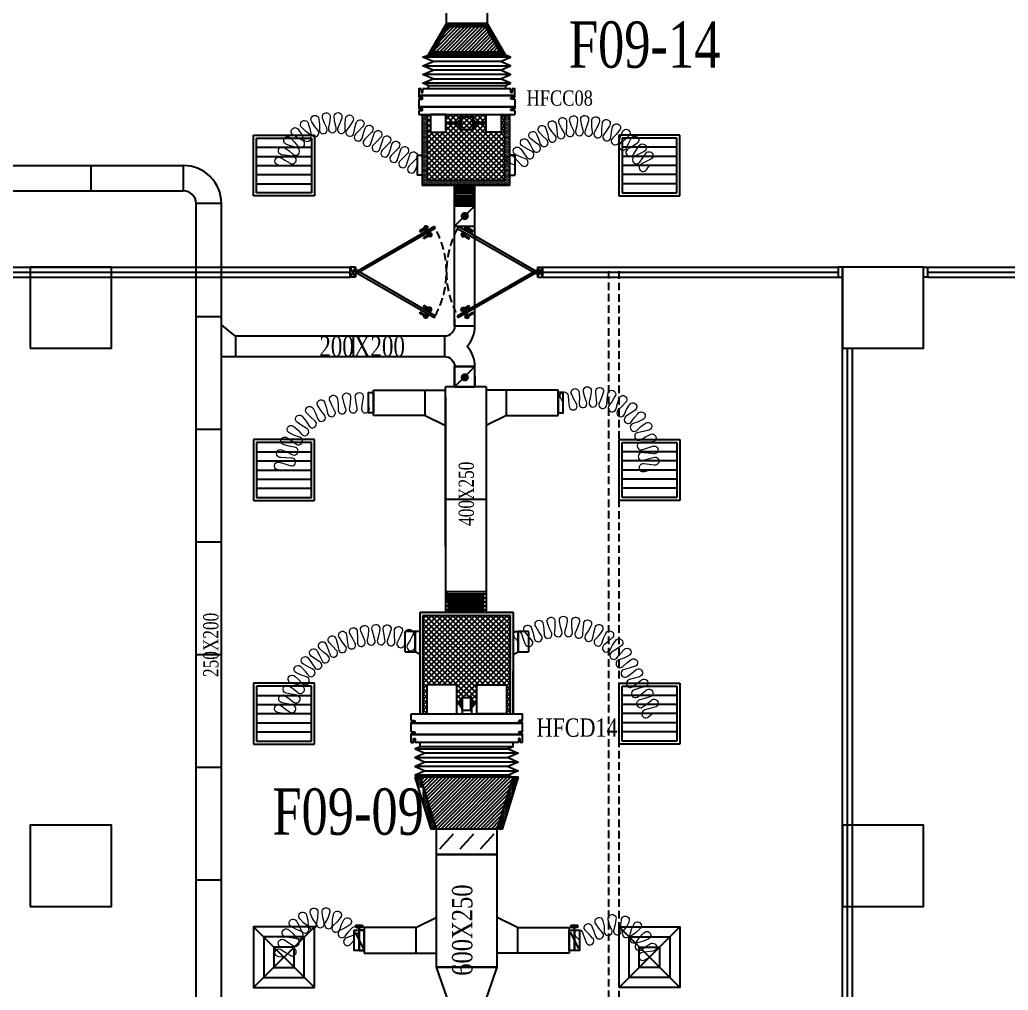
# Model space of a CAD drawing. Header units: metres. Extents: x 352651 to 1421851, y -87441 to -24441.
# Drawn here: x 1094679 to 1104416, y -66085 to -56524 of the extents above; entities that cross this region are included whole.
import ezdxf
from ezdxf.enums import TextEntityAlignment as Align

# ---------------------------------------------------------------- set-up
doc = ezdxf.new("R2010")
doc.units = ezdxf.units.M
doc.header["$LTSCALE"] = 300
doc.header["$MEASUREMENT"] = 0
doc.linetypes.add('DASHED2', pattern=[0.375, 0.25, -0.125])
for name, color, linetype in [('bat noi mem', 4, 'CONTINUOUS'), ('CUA', 8, 'CONTINUOUS'), ('CUAGIO', 2, 'CONTINUOUS'), ('KHUAT', 8, 'DASHED2'), ('KT', 1, 'CONTINUOUS'), ('thiet bi', 11, 'CONTINUOUS'), ('vach', 6, 'CONTINUOUS')]:
    doc.layers.add(name, color=color, linetype=linetype)
doc.layers.add('noi mem', color=5, linetype='BATTING', lineweight=0)
doc.styles.add('PHU', font='vntimeh.shx', dxfattribs={"width": 0.8})
doc.styles.add('ROMANS', font='romans.shx', dxfattribs={"width": 0.75, "bigfont": 'romancvn.shx'})
doc.linetypes.add('BATTING', pattern='A,0.0001,-0.1,[134,ltypeshp.shx,S=0.1,R=0,X=-0.1,Y=0],-0.2,[134,ltypeshp.shx,S=0.1,R=180,X=0.1,Y=0],-0.1', length=0.4001)
pattern_1 = [(180, (1654750.941, -6539.427), (-6.25, 12.5), [0, -12.5])]
pattern_2 = [(0, (269028.699, -113850.794), (6.25, 12.5), [0, -12.5])]

# ---------------------------------------------------------------- blocks, each defined once
blk = doc.blocks.new('cot1')
at = {"layer": 'vach'}
blk.add_lwpolyline([(-400, -400), (400, -400), (400, 400), (-400, 400)], close=True, dxfattribs=at)
blk = doc.blocks.new('SAG')
at = {"layer": 'CUAGIO'}
for p, q in [((-300, 300), (-300, -300)), ((300, 300), (-300, 300)), ((300, -300), (300, 300)), ((-300, -300), (300, -300))]:
    blk.add_line(p, q, dxfattribs=at)
at = {"layer": 'CUAGIO', "color": 8}
for p, q in [((-270, 270), (-270, -270)), ((270, 270), (-270, 270)), ((-180, -270), (-180, 270)), ((-90, -270), (-90, 270)), ((0, -270), (0, 270)), ((90, -270), (90, 270)), ((180, -270), (180, 270)), ((270, -270), (270, 270)), ((-270, -270), (270, -270))]:
    blk.add_line(p, q, dxfattribs=at)
blk = doc.blocks.new('SAD')
at = {"layer": 'CUAGIO', "color": 8}
for p, q in [((-300, -300), (300, 300)), ((300, -300), (-300, 300))]:
    blk.add_line(p, q, dxfattribs=at)
at = {"layer": 'CUAGIO'}
blk.add_lwpolyline([(300, -300), (300, 300), (-300, 300), (-300, -300)], close=True, dxfattribs=at)
at = {"layer": 'CUAGIO', "color": 8}
for points in [[(200, -200), (200, 200), (-200, 200), (-200, -200)], [(100, -100), (100, 100), (-100, 100), (-100, -100)]]:
    blk.add_lwpolyline(points, close=True, dxfattribs=at)
blk = doc.blocks.new('1-van gio D200')
at = {"layer": 'CUAGIO'}
h = blk.add_hatch(dxfattribs=at)
h.set_pattern_fill('ANSI31', color=256, scale=100, style=0)
edge = h.paths.add_edge_path()
edge.add_ellipse((486127, -58494), major_axis=(-38.1, 0), ratio=0.310482, start_angle=0, end_angle=360, ccw=False)
for p, q in [((486167, -58437.3), (486087.1, -58277.5)), ((486127, -58257.4), (486127, -58494))]:
    blk.add_line(p, q, dxfattribs=at)
at = {"layer": 'CUAGIO', "const_width": 3}
for points in [[(486127, -58457.4), (486177, -58457.4), (486177, -58257.4), (486077, -58257.4), (486077, -58457.4), (486127, -58457.4)], [(486167, -58437.3), (486087.1, -58277.5)], [(486127, -58257.4), (486127, -58494)]]:
    blk.add_lwpolyline(points, dxfattribs=at)
at = {"layer": 'CUAGIO'}
blk.add_lwpolyline([(486177, -58457.4), (486077, -58457.4), (486077, -58257.4), (486177, -58257.4)], close=True, dxfattribs=at)
at = {"layer": 'CUAGIO', "const_width": 5.35}
blk.add_lwpolyline([(486130.7, -58357.4, -1), (486123.3, -58357.4, -1)], format="xyb", close=True, dxfattribs=at)
at = {"layer": 'CUAGIO', "extrusion": (0, 0, -1)}
blk.add_ellipse((486127, -58494), major_axis=(-38.1, 0), ratio=0.310482, start_param=-1.570796, end_param=4.712389, dxfattribs=at)
blk = doc.blocks.new('bac noi mem')
at = {"layer": 'bat noi mem'}
for p, q in [((493886.7, -64673), (493866.7, -64693)), ((494066.7, -64693), (493866.7, -64693)), ((493866.7, -64693), (493886.7, -64713)), ((493886.7, -64713), (493866.7, -64733)), ((494066.7, -64733), (493866.7, -64733)), ((493866.7, -64733), (493886.7, -64753)), ((494046.7, -64673), (493886.7, -64673)), ((494046.7, -64713), (493886.7, -64713)), ((494046.7, -64673), (494066.7, -64693)), ((494066.7, -64693), (494046.7, -64713)), ((494046.7, -64713), (494066.7, -64733)), ((494066.7, -64733), (494046.7, -64753)), ((493886.7, -64753), (493866.7, -64773)), ((494066.7, -64773), (493866.7, -64773)), ((493866.7, -64773), (493886.7, -64793)), ((493886.7, -64793), (493866.7, -64813)), ((494066.7, -64813), (493866.7, -64813)), ((493866.7, -64813), (493886.7, -64833)), ((493886.7, -64833), (493866.7, -64853)), ((494046.7, -64753), (493886.7, -64753)), ((494046.7, -64793), (493886.7, -64793)), ((494046.7, -64833), (493886.7, -64833)), ((494046.7, -64753), (494066.7, -64773)), ((494066.7, -64773), (494046.7, -64793)), ((494046.7, -64793), (494066.7, -64813)), ((494066.7, -64813), (494046.7, -64833)), ((494046.7, -64833), (494066.7, -64853)), ((494066.7, -64853), (493866.7, -64853)), ((493866.7, -64853), (493886.7, -64873)), ((494046.7, -64873), (493886.7, -64873)), ((494066.7, -64853), (494046.7, -64873))]:
    blk.add_line(p, q, dxfattribs=at)

msp = doc.modelspace()

# ---------------------------------------------------------------- hatches: boundary and pattern name
at = {"layer": 'CUAGIO'}
h = msp.add_hatch(dxfattribs=at)
h.set_pattern_fill('DOTS', color=256, scale=200, style=0)
h.set_pattern_definition(pattern_2)
h.paths.add_polyline_path([(1099282, -56561.5), (1098882, -56561.5), (1098701, -56871.5), (1099463, -56871.5)])
h.paths.add_polyline_path([(1099264.7, -56591.5), (1099410.7, -56841.5), (1098753.2, -56841.5), (1098899.2, -56591.5)], flags=16)
h = msp.add_hatch(dxfattribs=at)
h.set_pattern_fill('ANSI31', color=256, scale=200, style=0)
h.set_pattern_definition([(45, (264041.88, -88621.382), (-17.6776695, 17.6776695), [])])
h.paths.add_polyline_path([(1099410.7, -56841.5), (1099264.7, -56591.5), (1098899.2, -56591.5), (1098753.2, -56841.5)])
h = msp.add_hatch(dxfattribs=at)
h.set_pattern_fill('DOTS', color=256, scale=200, style=0)
h.set_pattern_definition(pattern_2)
h.paths.add_polyline_path([(1099504.3, -57457), (1099454.3, -57457), (1099454.3, -58107), (1098692.3, -58107), (1098692.3, -57457), (1098642.3, -57457), (1098642.3, -58157), (1099504.3, -58157)])
at = {"layer": 'CUAGIO', "ltscale": 1.5}
h = msp.add_hatch(dxfattribs=at)
h.set_pattern_fill('ANSI37', color=9, scale=300, style=0)
h.set_pattern_definition([(45, (442400, 0), (-26.5165043, 26.5165043), []), (135, (442400, 0), (-26.5165043, -26.5165043), [])])
h.paths.add_polyline_path([(1099454.3, -58107), (1099454.3, -57457), (1099422, -57457), (1099422, -57632), (1099272, -57632), (1099272, -57549), (1099166.7, -57549), (1099166.7, -57564.7), (1099156.2, -57564.7), (1099156.2, -57524.3), (1099166.7, -57524.3), (1099166.7, -57539.9), (1099272, -57539.9), (1099272, -57457), (1098874.5, -57457), (1098874.5, -57632), (1098724.5, -57632), (1098724.5, -57457), (1098692.3, -57457), (1098692.3, -58107)])
h.paths.add_polyline_path([(1099017.6, -57607.5, 0.725882), (1099024.1, -57607.5)], flags=16)
h.paths.add_polyline_path([(1099146.3, -57481.4, 0.725882), (1099139.8, -57481.4), (1099139.8, -57607.5, 0.725882), (1099146.3, -57607.5)], flags=16)
h.paths.add_polyline_path([(1099007.7, -57564.7), (1098997.2, -57564.7), (1098997.2, -57524.3), (1099007.7, -57524.3)], flags=16)
at = {"layer": 'CUAGIO'}
h = msp.add_hatch(dxfattribs=at)
h.set_pattern_fill('DOTS', color=2, scale=200, style=0)
h.set_pattern_definition([(0, (500545.287, -32824.01), (6.25, 12.5), [0, -12.5])])
h.paths.add_polyline_path([(1099510.1, -62391.5), (1099510.1, -63361.5), (1099540.1, -63361.5), (1099540.1, -62361.5), (1098624.1, -62361.5), (1098624.1, -63361.5), (1098654.1, -63361.5), (1098654.1, -62391.5)])
at = {"layer": 'CUAGIO', "ltscale": 1.5}
h = msp.add_hatch(dxfattribs=at)
h.set_pattern_fill('ANSI37', color=9, scale=300, style=0)
h.set_pattern_definition([(45, (547960.247, -2760.965), (-26.5165043, 26.5165043), []), (135, (547960.247, -2760.965), (-26.5165043, -26.5165043), [])])
h.paths.add_polyline_path([(1098985.3, -63075.5), (1098985.3, -63262.9), (1099014.7, -63262.9), (1099014.7, -63242.7), (1099025.3, -63242.7), (1099025.3, -63226.9), (1099035.2, -63226.9), (1099035.2, -63202, -1), (1099041.7, -63199.9), (1099124, -63199.9, -1), (1099130.5, -63202), (1099130.5, -63226.9), (1099140.4, -63226.9), (1099140.4, -63242.7), (1099150.9, -63242.7), (1099150.9, -63262.9), (1099180.3, -63262.9), (1099180.3, -63075.5), (1099475.3, -63075.5), (1099475.3, -63361.5), (1099510.1, -63361.5), (1099510.1, -62391.5), (1098654.1, -62391.5), (1098654.1, -63361.5), (1098690.3, -63361.5), (1098690.3, -63075.5)])
at = {"layer": 'CUAGIO'}
h = msp.add_hatch(dxfattribs=at)
h.set_pattern_fill('DOTS', color=2, scale=200, angle=180, style=0)
h.set_pattern_definition(pattern_1)
h.paths.add_polyline_path([(1098782.1, -64496.5), (1098729.8, -64496.5), (1098571.8, -63986.5), (1098624.1, -63986.5)])
h = msp.add_hatch(dxfattribs=at)
h.set_pattern_fill('ANSI31', color=256, scale=200, style=0)
h.set_pattern_definition([(45, (264041.88, -87912.58), (-17.6776695, 17.6776695), [])])
h.paths.add_polyline_path([(1098624.1, -63986.5), (1098782.1, -64496.5), (1099382.1, -64496.5), (1099540.1, -63986.5)])
h = msp.add_hatch(dxfattribs=at)
h.set_pattern_fill('DOTS', color=2, scale=200, angle=180, style=0)
h.set_pattern_definition(pattern_1)
h.paths.add_polyline_path([(1099434.5, -64496.5), (1099382.1, -64496.5), (1099540.1, -63986.5), (1099592.5, -63986.5)])

# ---------------------------------------------------------------- linework, layer by layer
at = {"layer": 'bat noi mem'}
for p, q in [((1099513, -56892.9), (1098651, -56892.9)), ((1099513, -56892.9), (1098651, -56892.9)), ((1099413, -56935.7), (1098751, -56935.7)), ((1098651, -56978.6), (1099513, -56978.6)), ((1099413, -57021.5), (1098751, -57021.5)), ((1099513, -57064.3), (1098651, -57064.3)), ((1099513, -57150), (1098651, -57150)), ((1098751, -57107.2), (1099413, -57107.2)), ((1098701, -57171.5), (1099463, -57171.5)), ((1099273.3, -62161.5), (1098873.3, -62161.5)), ((1098893.3, -62161.5), (1098873.3, -62181.5)), ((1099273.3, -62181.5), (1098873.3, -62181.5)), ((1098873.3, -62181.5), (1098893.3, -62201.5)), ((1098893.3, -62201.5), (1098873.3, -62221.5)), ((1099253.3, -62201.5), (1098893.3, -62201.5)), ((1099273.3, -62221.5), (1098873.3, -62221.5)), ((1098873.3, -62221.5), (1098893.3, -62241.5)), ((1098893.3, -62241.5), (1098873.3, -62261.5)), ((1099273.3, -62261.5), (1098873.3, -62261.5)), ((1099273.3, -62301.5), (1098873.3, -62301.5)), ((1099253.3, -62241.5), (1098893.3, -62241.5)), ((1099253.3, -62281.5), (1098893.3, -62281.5)), ((1099273.3, -62341.5), (1098873.3, -62341.5)), ((1099253.3, -62321.5), (1098893.3, -62321.5)), ((1099253.3, -62361.5), (1098893.3, -62361.5)), ((1098574.1, -63707.9), (1099490.1, -63707.9)), ((1099590.1, -63750.7), (1098674.1, -63750.7)), ((1098574.1, -63793.6), (1099490.1, -63793.6)), ((1099590.1, -63836.5), (1098674.1, -63836.5)), ((1099490.1, -63879.3), (1098574.1, -63879.3)), ((1099490.1, -63965), (1098574.1, -63965)), ((1098674.1, -63922.2), (1099590.1, -63922.2)), ((1099540.1, -63986.5), (1098624.1, -63986.5))]:
    msp.add_line(p, q, dxfattribs=at)
for points in [[(1098701, -57171.5), (1098651, -57150), (1098751, -57107.2), (1098651, -57064.3), (1098751, -57021.5), (1098651, -56978.6), (1098751, -56935.7), (1098651, -56892.9), (1098701, -56871.5)], [(1099463, -57171.5), (1099513, -57150), (1099413, -57107.2), (1099513, -57064.3), (1099413, -57021.5), (1099513, -56978.6), (1099413, -56935.7), (1099513, -56892.9), (1099463, -56871.5)], [(1098624.1, -63686.5), (1098574.1, -63707.9), (1098674.1, -63750.7), (1098574.1, -63793.6), (1098674.1, -63836.5), (1098574.1, -63879.3), (1098674.1, -63922.2), (1098574.1, -63965), (1098624.1, -63986.5)], [(1099540.1, -63686.5), (1099490.1, -63707.9), (1099590.1, -63750.7), (1099490.1, -63793.6), (1099590.1, -63836.5), (1099490.1, -63879.3), (1099590.1, -63922.2), (1099490.1, -63965), (1099540.1, -63986.5)]]:
    msp.add_lwpolyline(points, dxfattribs=at)
at = {"layer": 'CUA'}
for p, q in [((1098661.1, -58578.4), (1098616, -58604.4)), ((1098616, -58604.4), (1098622.3, -58615.2)), ((1098667.3, -58589.2), (1098622.3, -58615.2)), ((1098702.9, -58561.4), (1098652.8, -58590.4)), ((1098692, -58597.8), (1098666.1, -58552.8)), ((1098966, -58604.4), (1098959.8, -58615.2)), ((1099061.3, -58561.4), (1099111.5, -58590.4)), ((1099072.2, -58597.8), (1099098.2, -58552.8)), ((1099097, -58589.2), (1099142, -58615.2)), ((1099103.2, -58578.4), (1099148.2, -58604.4)), ((1098699.5, -58645), (1098654.5, -58671)), ((1098660.7, -58681.8), (1098654.5, -58671)), ((1098705.8, -58655.8), (1098660.7, -58681.8)), ((1098741.4, -58628.1), (1098691.2, -58657)), ((1098704.5, -58619.3), (1098730.5, -58664.3)), ((1099022.9, -58628.1), (1099073, -58657)), ((1099059.8, -58619.3), (1099033.8, -58664.3)), ((1099058.5, -58655.8), (1099103.5, -58681.8)), ((1099064.7, -58645), (1099109.8, -58671)), ((1099103.5, -58681.8), (1099109.8, -58671)), ((1097932.1, -59059.6), (1097932.1, -58960)), ((1097984.9, -58960), (1097932.1, -59059.6)), ((1097984.9, -59059.6), (1097932.1, -58960)), ((1097984.9, -58960), (1097932.1, -58960)), ((1097984.9, -58960), (1097984.9, -59059.6)), ((1099779.4, -58960), (1099779.4, -59059.6)), ((1099779.4, -58960), (1099832.1, -59059.6)), ((1099779.4, -59059.6), (1099832.1, -58960)), ((1099779.4, -58960), (1099832.1, -58960)), ((1099832.1, -59059.6), (1099832.1, -58960)), ((1097984.9, -59059.6), (1097932.1, -59059.6)), ((1099779.4, -59059.6), (1099832.1, -59059.6)), ((1098660.7, -59337.8), (1098654.5, -59348.6)), ((1098699.5, -59374.6), (1098654.5, -59348.6)), ((1098705.8, -59363.8), (1098660.7, -59337.8)), ((1098741.4, -59391.5), (1098691.2, -59362.6)), ((1098704.5, -59400.3), (1098730.5, -59355.3)), ((1099022.9, -59391.5), (1099073, -59362.6)), ((1099059.8, -59400.3), (1099033.8, -59355.3)), ((1099058.5, -59363.8), (1099103.5, -59337.8)), ((1099064.7, -59374.6), (1099109.8, -59348.6)), ((1099103.5, -59337.8), (1099109.8, -59348.6)), ((1098616, -59415.2), (1098622.3, -59404.4)), ((1098661.1, -59441.2), (1098616, -59415.2)), ((1098667.3, -59430.4), (1098622.3, -59404.4)), ((1098702.9, -59458.2), (1098652.8, -59429.2)), ((1098692, -59421.8), (1098666.1, -59466.8)), ((1099061.3, -59458.2), (1099111.5, -59429.2)), ((1099072.2, -59421.8), (1099098.2, -59466.8)), ((1099097, -59430.4), (1099142, -59404.4)), ((1099103.2, -59441.2), (1099148.2, -59415.2)), ((1099148.2, -59415.2), (1099142, -59404.4))]:
    msp.add_line(p, q, dxfattribs=at)
at = {"layer": 'CUA', "linetype": 'Continuous'}
for p, q in [((1092382.1, -58959.6), (1097932.1, -58959.6)), ((1099832.1, -58959.6), (1102742.1, -58959.6)), ((1103622.1, -58959.6), (1105932.1, -58959.6)), ((1092282.1, -59059.6), (1097932.1, -59059.6)), ((1092332.1, -59009.6), (1097932.1, -59009.6)), ((1099832.1, -59009.6), (1102742.1, -59009.6)), ((1099832.1, -59059.6), (1102742.1, -59059.6)), ((1102782.1, -75859.6), (1102782.1, -59059.6)), ((1103622.1, -59009.6), (1105932.1, -59009.6)), ((1103622.1, -59059.6), (1105932.1, -59059.6)), ((1102832.1, -75859.6), (1102832.1, -59759.6)), ((1102882.1, -75859.6), (1102882.1, -59759.6))]:
    msp.add_line(p, q, dxfattribs=at)
at = {"layer": 'CUA'}
for points in [[(1098772.5, -58579.5), (1097995.5, -59028.1), (1097984.9, -59009.8), (1098761.9, -58561.2)], [(1098991.8, -58579.5), (1099768.8, -59028.1), (1099779.4, -59009.8), (1099002.3, -58561.2)], [(1098772.5, -59440.1), (1097995.5, -58991.5), (1097984.9, -59009.8), (1098761.9, -59458.4)], [(1098991.8, -59440.1), (1099768.8, -58991.5), (1099779.4, -59009.8), (1099002.3, -59458.4)]]:
    msp.add_lwpolyline(points, close=True, dxfattribs=at)
at = {"layer": 'CUA', "linetype": 'Continuous'}
for points in [[(1102782.1, -58959.6), (1102742.1, -58959.6), (1102742.1, -59059.6), (1102782.1, -59059.6)], [(1103582.1, -58959.6), (1103622.1, -58959.6), (1103622.1, -59059.6), (1103582.1, -59059.6)]]:
    msp.add_lwpolyline(points, close=True, dxfattribs=at)
at = {"layer": 'CUA', "extrusion": (0, 0, -1)}
for centre, major_axis in [((1098679, -58575.2), (17.6, -4.7)), ((1099046.8, -58641.9), (-4.7, 17.6)), ((1098717.5, -59377.7), (4.7, -17.6)), ((1099085.2, -59444.4), (-17.6, 4.7))]:
    msp.add_ellipse(centre, major_axis=major_axis, ratio=1, dxfattribs=at)
at = {"layer": 'CUA'}
for centre, major_axis in [((1099085.2, -58575.2), (-17.6, -4.7)), ((1098717.5, -58641.9), (4.7, 17.6)), ((1099046.8, -59377.7), (-4.7, -17.6)), ((1098679, -59444.4), (17.6, 4.7))]:
    msp.add_ellipse(centre, major_axis=major_axis, ratio=1, dxfattribs=at)
at = {"layer": 'CUAGIO'}
for p, q in [((1098701, -56871.5), (1098882, -56561.5)), ((1098882, -56561.5), (1099282, -56561.5)), ((1099282, -56561.5), (1099463, -56871.5)), ((1098701, -56871.5), (1099463, -56871.5)), ((1098701, -56871.5), (1099463, -56871.5)), ((1099413, -56935.7), (1099413, -56935.7)), ((1098642.3, -57457), (1098642.3, -58157)), ((1098692.3, -57457), (1098692.3, -58107)), ((1099454.3, -57457), (1099454.3, -58107)), ((1099504.3, -57457), (1099504.3, -58157)), ((1098592.3, -57856.2), (1098592.3, -58056.2)), ((1099554.3, -57856.2), (1099554.3, -58056.2)), ((1092050.2, -57959.6), (1096290.1, -57959.5)), ((1095380.6, -57959.6), (1095380.6, -58209.6)), ((1096290.1, -57959.5), (1096290.1, -58209.5)), ((1082509.7, -58209.6), (1096290.1, -58209.5)), ((1096415.5, -68910.2), (1096415.1, -58334.5)), ((1096665.1, -58334.5), (1096415.1, -58334.5)), ((1096665.5, -68910.2), (1096665.1, -58334.5)), ((1098962.8, -58357), (1099162.8, -58357)), ((1099162.8, -58357), (1098962.8, -58556.9)), ((1098962.8, -59541.5), (1098962.8, -58367)), ((1099162.8, -59541.5), (1099162.8, -58367)), ((1098962.8, -58556.9), (1099162.8, -58556.9)), ((1096665.1, -59450.4), (1096415.1, -59450.4)), ((1098962.8, -59474), (1098962.8, -59541.5)), ((1099162.8, -59541.5), (1099162.8, -59474)), ((1096805.4, -59641.5), (1096665.2, -59528)), ((1096805.4, -59641.5), (1096805.4, -59841.5)), ((1097963, -59641.5), (1097963, -59841.5)), ((1098862.8, -59641.5), (1098862.8, -59841.5)), ((1098862.8, -59641.5), (1098862.8, -59841.5)), ((1098962.8, -60141.5), (1098962.8, -59941.5)), ((1099162.8, -59941.5), (1098962.8, -60141.5)), ((1098962.8, -60026.2), (1098962.8, -59941.5)), ((1099162.8, -59941.5), (1098962.8, -59941.5)), ((1098962.8, -59941.5), (1098962.8, -60098.1)), ((1099162.8, -60141.5), (1099162.8, -59941.5)), ((1099162.8, -60026.2), (1099162.8, -59941.5)), ((1099162.8, -60098.1), (1099162.8, -59941.5)), ((1098962.8, -60039.3), (1098962.8, -60141.5)), ((1099162.8, -60039.3), (1099162.8, -60141.5)), ((1098163.3, -60421.4), (1098163.3, -60171.4)), ((1098163.3, -60171.4), (1098873.3, -60171.4)), ((1098173.3, -60171.4), (1098873.3, -60171.4)), ((1098673.3, -60421.4), (1098673.3, -60171.4)), ((1098673.3, -60421.4), (1098673.3, -60171.4)), ((1098873.3, -61709.3), (1098873.3, -60141.5)), ((1099273.3, -60141.5), (1098873.3, -60141.5)), ((1098962.8, -60141.5), (1099162.8, -60141.5)), ((1099273.3, -60141.5), (1099273.3, -62361.5)), ((1099973.2, -60171.4), (1099273.3, -60171.4)), ((1099983.2, -60171.4), (1099273.3, -60171.4)), ((1099473.3, -60421.4), (1099473.3, -60171.4)), ((1099473.3, -60421.4), (1099473.3, -60171.4)), ((1099983.2, -60421.4), (1099983.2, -60171.4)), ((1098873.3, -60240.5), (1098873.3, -62361.5)), ((1098673.3, -60421.4), (1098163.3, -60421.4)), ((1098673.3, -60421.4), (1098173.3, -60421.4)), ((1098673.3, -60421.4), (1098873.3, -60521.4)), ((1098673.3, -60421.4), (1098873.3, -60521.4)), ((1099473.3, -60421.4), (1099273.3, -60521.4)), ((1099473.3, -60421.4), (1099273.3, -60521.4)), ((1099473.3, -60421.4), (1099973.2, -60421.4)), ((1099473.3, -60421.4), (1099983.2, -60421.4)), ((1096665.1, -60560.4), (1096415.1, -60560.4)), ((1099273.3, -61251.5), (1098873.3, -61251.5)), ((1096665.1, -61670.4), (1096415.1, -61670.4)), ((1098654.1, -63361.5), (1098654.1, -62391.5)), ((1099510.1, -63361.5), (1099510.1, -62391.5)), ((1098474.4, -62750.8), (1098474.4, -62550.8)), ((1098574.1, -62550.8), (1098474.4, -62550.8)), ((1098574.1, -62750.8), (1098574.1, -62550.8)), ((1098574.1, -62550.8), (1098574.1, -62750.8)), ((1098574.1, -62550.8), (1098574.1, -62750.8)), ((1099590.1, -62550.8), (1099590.1, -62750.8)), ((1099590.1, -62550.8), (1099590.1, -62750.8)), ((1099590.1, -62750.8), (1099590.1, -62550.8)), ((1099689.8, -62550.8), (1099689.8, -62750.8)), ((1096665.1, -62780.4), (1096415.1, -62780.4)), ((1099590.1, -62750.8), (1099689.8, -62750.8)), ((1099540.1, -63361.5), (1099540.1, -62940.1)), ((1096665.1, -63890.4), (1096415.1, -63890.4)), ((1099434.5, -64496.5), (1098729.8, -64496.5)), ((1098949.1, -64547.2), (1098815.2, -64695.8)), ((1099149.1, -64547.2), (1099015.2, -64695.8)), ((1099349.1, -64547.2), (1099215.2, -64695.8)), ((1096665.1, -65000.4), (1096415.1, -65000.4)), ((1098582.1, -65468.3), (1098782.1, -65368.3)), ((1099582.1, -65468.3), (1099382.1, -65368.3)), ((1098582.1, -65468.3), (1098072.1, -65468.3)), ((1098072.1, -65468.3), (1098072.1, -65718.3)), ((1098582.1, -65468.3), (1098582.1, -65718.3)), ((1099582.1, -65468.3), (1100092.1, -65468.3)), ((1099582.1, -65468.3), (1099582.1, -65718.3)), ((1100092.1, -65468.3), (1100092.1, -65718.3)), ((1098072.1, -65718.3), (1098782.1, -65718.3)), ((1100092.1, -65718.3), (1099382.1, -65718.3))]:
    msp.add_line(p, q, dxfattribs=at)
at = {"layer": 'CUAGIO', "color": 2}
for p, q in [((1099555, -57417.5), (1099555, -57457)), ((1099454.3, -58107), (1098692.3, -58107)), ((1099504.3, -58157), (1098642.3, -58157)), ((1098962.8, -58367), (1098962.8, -58157)), ((1099162.8, -58367), (1099162.8, -58157)), ((1098624.1, -63361.5), (1098624.1, -62361.5)), ((1098624.1, -62361.5), (1099540.1, -62361.5)), ((1098654.1, -62391.5), (1099510.1, -62391.5)), ((1099540.1, -62361.5), (1099540.1, -63361.5)), ((1099592.5, -63986.5), (1098571.8, -63986.5)), ((1099540.1, -63986.5), (1099592.5, -63986.5))]:
    msp.add_line(p, q, dxfattribs=at)
at = {"layer": 'CUAGIO'}
for points in [[(1098882, -56311.5), (1099282, -56311.5), (1099282, -56561.5), (1098882, -56561.5)], [(1098882, -56561.5), (1099282, -56561.5), (1099463, -56871.5), (1098701, -56871.5)], [(1098899.2, -56591.5), (1099264.7, -56591.5), (1099410.7, -56841.5), (1098753.2, -56841.5)], [(1098163.3, -60396.4), (1098113.3, -60396.4), (1098113.3, -60196.4), (1098163.3, -60196.4)], [(1099983.2, -60396.4), (1100033.2, -60396.4), (1100033.2, -60196.4), (1099983.2, -60196.4)], [(1098782.1, -64746.5), (1099382.1, -64746.5), (1099382.1, -64496.5), (1098782.1, -64496.5)], [(1098072.1, -65493.3), (1098022.1, -65493.3), (1098022.1, -65693.3), (1098072.1, -65693.3)], [(1100092.1, -65493.3), (1100142.1, -65493.3), (1100142.1, -65693.3), (1100092.1, -65693.3)], [(1099382.1, -65856.5), (1098782.1, -65856.5), (1098957.1, -66366.5), (1099207.1, -66366.5)]]:
    msp.add_lwpolyline(points, close=True, dxfattribs=at)
for points in [[(1098592.3, -57856.2), (1098642.3, -57856.2)], [(1099554.3, -57856.2), (1099504.3, -57856.2)], [(1098642.3, -58056.2), (1098592.3, -58056.2)], [(1099504.3, -58056.2), (1099554.3, -58056.2)], [(1098624.1, -62550.8), (1098574.1, -62550.8)], [(1099540.1, -62550.8), (1099590.1, -62550.8)], [(1099540.1, -62550.8), (1099590.1, -62550.8)], [(1099689.8, -62550.8), (1099590.1, -62550.8)], [(1098474.4, -62750.8), (1098574.1, -62750.8)], [(1098624.1, -62776), (1098574.1, -62750.8)], [(1099540.1, -62776), (1099590.1, -62750.8)], [(1098571.8, -63986.5), (1098729.8, -64496.5)], [(1099382.1, -64496.5), (1099540.1, -63986.5), (1098624.1, -63986.5), (1098782.1, -64496.5)], [(1099434.5, -64496.5), (1099592.5, -63986.5)]]:
    msp.add_lwpolyline(points, dxfattribs=at)
for points, const_width in [([(1099082.8, -58457.4, -1), (1099042.8, -58457.4, -1)], 40), ([(1099082.8, -60047, -1), (1099042.8, -60047, -1)], 40), ([(1098877.1, -64621.5, -1), (1098887.1, -64621.5, -1)], 10), ([(1099077.1, -64621.5, -1), (1099087.1, -64621.5, -1)], 10), ([(1099277.1, -64621.5, -1), (1099287.1, -64621.5, -1)], 10)]:
    msp.add_lwpolyline(points, format="xyb", close=True, dxfattribs=dict(at, const_width=const_width))
msp.add_lwpolyline([(1096665.2, -59841.5), (1098862.8, -59841.5, -0.414214), (1098962.8, -59941.5), (1099162.8, -59941.5), (1099162.8, -59941.5, 0.184483), (1099086.4, -59741.5, 0.184483), (1099162.8, -59541.5), (1099162.8, -59541.5), (1098962.8, -59541.5, -0.414214), (1098862.8, -59641.5), (1096805.4, -59641.5)], format="xyb", dxfattribs=at)
at = {"layer": 'CUAGIO', "color": 2}
msp.add_lwpolyline([(1098782.1, -65856.5), (1099382.1, -65856.5), (1099382.1, -64746.5), (1098782.1, -64746.5)], close=True, dxfattribs=at)
at = {"layer": 'CUAGIO'}
for radius in [375, 125]:
    msp.add_arc((1096290.1, -58334.5), radius, 0, 90, dxfattribs=at)
at = {"layer": 'KHUAT'}
for p, q in [((1100482.1, -75836.9), (1100482.1, -58959.6)), ((1100582.1, -75839.3), (1100582.1, -58959.6))]:
    msp.add_line(p, q, dxfattribs=at)
for centre, start, end in [((1097982.9, -59009.8), 331.40997, 28.59003), ((1099781.4, -59009.8), 151.40997, 208.59003)]:
    msp.add_arc(centre, 899.3, start, end, dxfattribs=at)
at = {"layer": 'noi mem', "linetype": 'ByBlock', "ltscale": 1.5}
for points in [[(1097282.1, -57959.6), (1097230.9, -57955.7, -1.333333), (1097253.8, -57884.3), (1097297.8, -57910.9), (1097341.7, -57937.6, 1.333333), (1097364.6, -57866.2), (1097313.4, -57862.3), (1097261.8, -57855.1, -1.333333), (1097288.9, -57785.2), (1097331.8, -57814.6), (1097370.1, -57847.9, 1.333333), (1097404.6, -57781.3), (1097355.3, -57769.3), (1097306.4, -57751.2, -1.333333), (1097347.9, -57688.7), (1097383.5, -57726.7), (1097413.8, -57767.4, 1.333333), (1097461.7, -57709.8), (1097416.2, -57687.4), (1097372.3, -57659.3, -1.333333), (1097426.2, -57607.2), (1097452.9, -57651.9), (1097473.7, -57698.2, 1.333333), (1097532.9, -57652.1), (1097493.2, -57620.6), (1097456.4, -57583.7, -1.333333), (1097520.2, -57544.3), (1097536.7, -57593.7), (1097547.1, -57643.4, 1.333333), (1097614.8, -57611.2), (1097582.8, -57571.8), (1097554.8, -57527.9, -1.333333), (1097625.6, -57503.1), (1097631, -57554.9), (1097630.5, -57605.7, 1.333333), (1097703.6, -57588.7), (1097680.8, -57543.4), (1097662.8, -57494.5, -1.333333), (1097737.3, -57485.5), (1097731.5, -57537.2), (1097720.1, -57586.7, 1.333333), (1097795.1, -57585.8), (1097782.5, -57536.6), (1097775.5, -57485, -1.333333), (1097850.1, -57492.2), (1097833.4, -57541.5), (1097811.7, -57587.4, 1.333333), (1097885.1, -57602.6), (1097883.4, -57551.9), (1097887.6, -57500, -1.333333), (1097959, -57523), (1097932, -57567.6), (1097900.9, -57607.7, 1.333333), (1097969.4, -57638.3), (1097978.6, -57588.4), (1097993.4, -57538.7, -1.333333), (1098058.4, -57576), (1098022.9, -57613.8), (1097986.9, -57650.5, 1.333333), (1098051.2, -57689.2), (1098066.7, -57640.2), (1098082.3, -57591.2, -1.333333), (1098146.5, -57629.8), (1098110.5, -57666.5), (1098074.5, -57703.2, 1.333333), (1098138.8, -57741.8), (1098154.3, -57692.8), (1098169.8, -57643.8, -1.333333), (1098234.1, -57682.5), (1098198.1, -57719.2), (1098162.1, -57755.9, 1.333333), (1098226.4, -57794.5), (1098241.9, -57745.5), (1098257.4, -57696.5, -1.333333), (1098321.7, -57735.1), (1098285.7, -57771.8), (1098249.7, -57808.5, 1.333333), (1098314, -57847.2), (1098329.5, -57798.2), (1098345, -57749.2, -1.333333), (1098409.3, -57787.8), (1098373.3, -57824.5), (1098337.3, -57861.2, 1.333333), (1098401.6, -57899.8), (1098417.1, -57850.8), (1098432.6, -57801.8, -1.333333), (1098496.9, -57840.5), (1098460.9, -57877.2), (1098424.9, -57913.9, 1.333333), (1098489.1, -57952.5), (1098504.7, -57903.5), (1098520.2, -57854.5, -1.333333), (1098584.5, -57893.1), (1098548.5, -57929.8), (1098512.5, -57966.5, 1.333333), (1098576.7, -58005.2), (1098592.3, -57956.2)], [(1099554.3, -57956.2), (1099506.3, -57937.4, -1.333333), (1099549.6, -57876.1), (1099583.3, -57915.1), (1099617, -57954.1, 1.333333), (1099660.3, -57892.8), (1099612.4, -57874), (1099564.7, -57853.3, -1.333333), (1099610.2, -57793.6), (1099642.8, -57834), (1099672, -57876, 1.333333), (1099721.4, -57819.6), (1099676, -57796.2), (1099631.7, -57769.1, -1.333333), (1099684.9, -57716.3), (1099711.7, -57760.8), (1099734.7, -57806.3, 1.333333), (1099791.5, -57757.3), (1099749.7, -57727.8), (1099709.5, -57694.9, -1.333333), (1099769.5, -57649.9), (1099789.9, -57697.6), (1099806.5, -57746, 1.333333), (1099869.4, -57705.1), (1099832.1, -57670.3), (1099796.8, -57632.2, -1.333333), (1099862.4, -57595.8), (1099876.1, -57645.9), (1099885.9, -57696, 1.333333), (1099953.8, -57664.2), (1099921.6, -57624.6), (1099891.9, -57582, -1.333333), (1099961.9, -57554.9), (1099968.6, -57606.4), (1099971.4, -57657.4, 1.333333), (1100043, -57635.3), (1100016.6, -57591.6), (1099993, -57545.3, -1.333333), (1100066.1, -57528.2), (1100065.6, -57580.1), (1100061.4, -57631, 1.333333), (1100135.4, -57618.9), (1100115.2, -57572), (1100098.2, -57522.9, -1.333333), (1100172.9, -57515.9), (1100165.3, -57567.3), (1100154.1, -57617.2, 1.333333), (1100229.1, -57615.3), (1100215.6, -57566.1), (1100205.5, -57515.2, -1.333333), (1100280.4, -57518.5), (1100265.8, -57568.3), (1100247.9, -57616.2, 1.333333), (1100322.4, -57624.7), (1100315.8, -57574), (1100312.8, -57522.2, -1.333333), (1100386.5, -57535.8), (1100365.2, -57583.2), (1100340.9, -57628.1, 1.333333), (1100413.6, -57646.8), (1100413.9, -57595.7), (1100418.1, -57543.9, -1.333333), (1100489.3, -57567.6), (1100461.7, -57611.5), (1100431.4, -57652.7, 1.333333), (1100500.8, -57681.2), (1100508.2, -57630.6), (1100519.4, -57579.9, -1.333333), (1100586.7, -57613.1), (1100553.3, -57652.9), (1100517.7, -57689.5, 1.333333), (1100582.5, -57727.2), (1100596.8, -57678.2), (1100614.9, -57629.5, -1.333333), (1100676.9, -57671.6), (1100638.4, -57706.4), (1100598.1, -57737.8, 1.333333), (1100657.1, -57784.1), (1100678, -57737.4), (1100702.6, -57691.7, -1.333333), (1100758.3, -57741.9), (1100715.3, -57771.1), (1100671.1, -57796.7, 1.333333), (1100723.2, -57850.6), (1100750.3, -57807.3), (1100780, -57765.1, -1.333333), (1100829.2, -57821.8), (1100783.3, -57845.3), (1100737.3, -57868.6, 1.333333), (1100786.3, -57925.4), (1100816.1, -57883.4), (1100845.9, -57841.4, -1.333333), (1100894.9, -57898.2), (1100849, -57921.5), (1100803, -57944.8, 1.333333), (1100852, -58001.6), (1100881.8, -57959.6)], [(1100033.2, -60296.4), (1100008.4, -60251.8, -1.333333), (1100079.8, -60228.9), (1100085.6, -60279.5), (1100091.3, -60330.1, 1.333333), (1100162.8, -60307.3), (1100138, -60262.7), (1100116.1, -60216, -1.333333), (1100188.9, -60197.8), (1100191.4, -60249.4), (1100188.8, -60299.7, 1.333333), (1100263, -60288.7), (1100245.9, -60241.3), (1100233.3, -60191.2, -1.333333), (1100308.3, -60187.5), (1100300.8, -60238.6), (1100288.5, -60287.4, 1.333333), (1100363.5, -60290.9), (1100355.8, -60241.2), (1100353.2, -60189.6, -1.333333), (1100427.4, -60200.3), (1100410.3, -60249.1), (1100388.8, -60294.6, 1.333333), (1100461.6, -60312.5), (1100463.7, -60262.2), (1100471.1, -60211.1, -1.333333), (1100541.8, -60236), (1100515.6, -60280.5), (1100485.7, -60321, 1.333333), (1100553.7, -60352.6), (1100565.5, -60303.7), (1100582.6, -60255, -1.333333), (1100647.2, -60293), (1100612.9, -60331.6), (1100575.8, -60365.6, 1.333333), (1100636.4, -60409.8), (1100657.4, -60364), (1100683.6, -60319.5, -1.333333), (1100739.6, -60369.4), (1100698.5, -60400.6), (1100655.5, -60426.8, 1.333333), (1100706.4, -60481.8), (1100735.9, -60441), (1100770.2, -60402.4, -1.333333), (1100815.5, -60462.1), (1100769.1, -60484.8), (1100721.9, -60502.2, 1.333333), (1100761.3, -60566), (1100798, -60531.6), (1100839.1, -60500.4, -1.333333), (1100872.1, -60567.8), (1100822.2, -60581.1), (1100772.5, -60589, 1.333333), (1100798.8, -60659.3), (1100841.5, -60632.6), (1100887.9, -60609.9, -1.333333), (1100907.2, -60682.4), (1100855.7, -60685.8), (1100805.4, -60684, 1.333333), (1100817.6, -60758), (1100864.7, -60740.1), (1100913.8, -60725.9, -1.333333), (1100920.2, -60800.6), (1100869.3, -60794.9), (1100818.7, -60788.8, 1.333333), (1100824.5, -60863.6), (1100873.6, -60849.8), (1100922.7, -60836, -1.333333), (1100928.5, -60910.8), (1100877.9, -60904.7), (1100827.2, -60898.6, 1.333333), (1100833.1, -60973.4), (1100882.1, -60959.6)], [(1097282.1, -60959.6), (1097231.6, -60959.1, -1.333333), (1097243.3, -60885.1), (1097291.5, -60900.3), (1097339.5, -60915.8, 1.333333), (1097351.7, -60841.8), (1097301.2, -60841.1), (1097250.2, -60836.8, -1.333333), (1097267.5, -60763.8), (1097315, -60782.8), (1097359.5, -60805.5, 1.333333), (1097383.2, -60734.4), (1097334, -60725.9), (1097284.6, -60712.5, -1.333333), (1097314.6, -60643.8), (1097358, -60670.9), (1097397.7, -60701.2, 1.333333), (1097433.7, -60635.5), (1097386.9, -60618.4), (1097340.6, -60596.3, -1.333333), (1097382.5, -60534.1), (1097420.3, -60568.6), (1097453.9, -60605.5, 1.333333), (1097501.2, -60547.2), (1097458.1, -60522), (1097416.5, -60492.1, -1.333333), (1097468.8, -60438.3), (1097499.9, -60479), (1097526.4, -60521.3, 1.333333), (1097583.2, -60472.5), (1097545.4, -60439.9), (1097509.9, -60403.1, -1.333333), (1097570.9, -60359.5), (1097594.2, -60405.1), (1097612.7, -60451.5, 1.333333), (1097677.4, -60413.6), (1097646, -60374.8), (1097617.6, -60332.2, -1.333333), (1097685.4, -60300.2), (1097700.2, -60349.3), (1097710.1, -60398.2, 1.333333), (1097780.5, -60372.4), (1097756.5, -60328.7), (1097736.2, -60281.6, -1.333333), (1097808.7, -60262.3), (1097814.5, -60313.2), (1097815.5, -60363.1, 1.333333), (1097889.4, -60350.4), (1097873.6, -60303.1), (1097862, -60253.2, -1.333333), (1097936.8, -60247.1), (1097933.4, -60298.2), (1097926.5, -60348.2, 1.333333), (1098001.5, -60347.2), (1097993.3, -60297.4), (1097985.4, -60247.5, -1.333333), (1098060.4, -60246.8), (1098053.3, -60296.9), (1098046.3, -60347, 1.333333), (1098121.3, -60346.3), (1098113.3, -60296.4)], [(1099590.1, -62650.8), (1099556.4, -62612.7, -1.333333), (1099620.8, -62574.3), (1099638.3, -62622.1), (1099655.5, -62669.9, 1.333333), (1099720.1, -62631.7), (1099686.4, -62593.6), (1099654.6, -62553.2, -1.333333), (1099721.1, -62518.5), (1099736, -62567.7), (1099746.6, -62616.9, 1.333333), (1099815.7, -62587.6), (1099787.6, -62545.8), (1099762.5, -62500.9, -1.333333), (1099833.6, -62477.1), (1099840.6, -62528.1), (1099843.4, -62578.4, 1.333333), (1099916.1, -62560.2), (1099895, -62514.6), (1099877.3, -62466.2, -1.333333), (1099951.3, -62453.9), (1099950.2, -62505.4), (1099945, -62555.4, 1.333333), (1100019.7, -62549), (1100005.9, -62500.5), (1099996.1, -62450.1, -1.333333), (1100071.1, -62449.5), (1100061.9, -62500.1), (1100048.9, -62548.8, 1.333333), (1100123.7, -62554.1), (1100117.7, -62504.1), (1100115.9, -62452.7, -1.333333), (1100190.1, -62463.9), (1100173.1, -62512.5), (1100152.6, -62558.5, 1.333333), (1100225.6, -62575.5), (1100227.6, -62525.2), (1100233.9, -62474.2, -1.333333), (1100305.3, -62496.9), (1100280.9, -62542.2), (1100253.5, -62584.4, 1.333333), (1100322.9, -62612.7), (1100332.8, -62563.3), (1100347, -62513.9, -1.333333), (1100414, -62547.6), (1100382.8, -62588.5), (1100349, -62625.8, 1.333333), (1100413.2, -62664.7), (1100430.6, -62617.5), (1100452.4, -62570.9, -1.333333), (1100513.3, -62614.7), (1100476.1, -62650.1), (1100436.9, -62681.7, 1.333333), (1100494.1, -62730.2), (1100518.8, -62686.3), (1100547.7, -62643.7, -1.333333), (1100600.9, -62696.5), (1100558.6, -62725.7), (1100514.9, -62750.8, 1.333333), (1100563.8, -62807.6), (1100595.1, -62768.1), (1100630.2, -62730.6, -1.333333), (1100674.5, -62791.1), (1100628.1, -62813.3), (1100581.1, -62831.2, 1.333333), (1100620.4, -62895), (1100657.5, -62860.9), (1100697.7, -62829.2, -1.333333), (1100732.5, -62895.6), (1100683.5, -62910.5), (1100634.6, -62924.8, 1.333333), (1100668.7, -62991.6), (1100708.9, -62960.4), (1100749.1, -62929.3, -1.333333), (1100783.2, -62996.1), (1100734.3, -63010.3), (1100685.4, -63024.5, 1.333333), (1100719.5, -63091.4), (1100759.7, -63060.2), (1100800, -63029.1, -1.333333), (1100834, -63095.9), (1100785.1, -63110.1), (1100736.2, -63124.3, 1.333333), (1100770.3, -63191.2), (1100810.5, -63160), (1100850.8, -63128.8, -1.333333), (1100884.8, -63195.7), (1100835.9, -63209.9), (1100787.1, -63224.1, 1.333333), (1100821.1, -63290.9), (1100861.3, -63259.8), (1100901.6, -63228.6, -1.333333), (1100935.6, -63295.5), (1100886.7, -63309.7), (1100837.9, -63323.9, 1.333333), (1100871.9, -63390.7), (1100912.1, -63359.6)], [(1097272.1, -63359.6), (1097221.9, -63349.7, -1.333333), (1097252, -63281.1), (1097293.3, -63311.4), (1097334.6, -63341.8, 1.333333), (1097364.7, -63273.2), (1097314.5, -63263.3), (1097264.2, -63253.5, -1.333333), (1097294.4, -63184.8), (1097335.6, -63215.2), (1097376.9, -63245.6, 1.333333), (1097407.1, -63176.9), (1097356.8, -63167.1), (1097306.5, -63157.2, -1.333333), (1097336.7, -63088.5), (1097378, -63119), (1097417.7, -63150.8, 1.333333), (1097450.5, -63083.4), (1097401, -63071.7), (1097351.6, -63056.9, -1.333333), (1097388.2, -62991.5), (1097426.7, -63025.9), (1097462.5, -63062, 1.333333), (1097502.8, -62998.8), (1097455, -62981.6), (1097407.6, -62961.2, -1.333333), (1097451.5, -62900.4), (1097485.8, -62939), (1097517.2, -62979, 1.333333), (1097564.5, -62920.8), (1097519, -62898.2), (1097474.2, -62872.5, -1.333333), (1097524.8, -62817.1), (1097554.4, -62859.4), (1097581, -62902.8, 1.333333), (1097634.7, -62850.5), (1097592.1, -62822.7), (1097550.6, -62792.1, -1.333333), (1097607.2, -62742.9), (1097631.8, -62788.3), (1097653.2, -62834.4, 1.333333), (1097712.6, -62788.6), (1097673.4, -62756.2), (1097635.7, -62720.9, -1.333333), (1097697.6, -62678.6), (1097716.8, -62726.5), (1097732.8, -62774.8, 1.333333), (1097797, -62736.1), (1097761.8, -62699.4), (1097728.4, -62660, -1.333333), (1097794.7, -62625.1), (1097808.3, -62674.9), (1097818.6, -62724.7, 1.333333), (1097886.9, -62693.6), (1097856.1, -62653.1), (1097827.4, -62610.2, -1.333333), (1097897.4, -62583.1), (1097905.1, -62634.1), (1097909.7, -62684.8, 1.333333), (1097981.1, -62661.7), (1097955.1, -62617.9), (1097931.6, -62572, -1.333333), (1098004.2, -62553.1), (1098006, -62604.7), (1098004.7, -62655.5, 1.333333), (1098078.3, -62640.8), (1098057.5, -62594.4), (1098039.4, -62546.1, -1.333333), (1098113.7, -62535.6), (1098109.6, -62587.1), (1098102.5, -62637.4, 1.333333), (1098177.2, -62631.3), (1098162, -62582.7), (1098149.5, -62532.7, -1.333333), (1098224.5, -62530.8), (1098214.5, -62581.4), (1098201.7, -62630.7, 1.333333), (1098276.6, -62633.1), (1098267.1, -62583.2), (1098260.4, -62532, -1.333333), (1098335.1, -62538.7), (1098319.4, -62587.9), (1098301, -62635.3, 1.333333), (1098375.2, -62646.4), (1098371.4, -62595.6), (1098370.7, -62544, -1.333333), (1098444.1, -62559.3), (1098422.8, -62606.3), (1098399.1, -62651.3, 1.333333), (1098471.5, -62670.8), (1098473.6, -62620), (1098477.5, -62568.9, -1.333333), (1098549.2, -62590.8), (1098523.9, -62635.4), (1098498.5, -62679.9, 1.333333), (1098570.2, -62701.9), (1098574.1, -62650.8)], [(1097282.1, -65759.6), (1097230.7, -65755.7, -1.333333), (1097254.4, -65684.5), (1097297.9, -65712.1), (1097341.4, -65739.7, 1.333333), (1097365, -65668.5), (1097313.6, -65664.6), (1097262.3, -65660.7, -1.333333), (1097285.9, -65589.6), (1097329.4, -65617.2), (1097372, -65645.4, 1.333333), (1097396.9, -65574.6), (1097345.9, -65570), (1097294.8, -65558.1, -1.333333), (1097328.7, -65491.2), (1097368.5, -65525.4), (1097401.1, -65564.2, 1.333333), (1097444.8, -65503.3), (1097397.6, -65484.8), (1097352.5, -65458.1, -1.333333), (1097405, -65404.6), (1097432.6, -65449.2), (1097451.9, -65496, 1.333333), (1097512, -65451.1), (1097472.7, -65419.3), (1097437.8, -65380.2, -1.333333), (1097504, -65345), (1097516.8, -65395.9), (1097521.1, -65446.3, 1.333333), (1097591.9, -65421.8), (1097564, -65379.5), (1097542.6, -65331.6, -1.333333), (1097616.3, -65318.2), (1097613.2, -65370.6), (1097602, -65419.9, 1.333333), (1097676.9, -65417.9), (1097663.1, -65369.2), (1097657.1, -65317.1, -1.333333), (1097731.5, -65326.6), (1097712.7, -65375.5), (1097687.1, -65419.2, 1.333333), (1097759.1, -65440), (1097760.7, -65389.4), (1097770.7, -65337.9, -1.333333), (1097838.8, -65369.4), (1097806, -65410.4), (1097768.4, -65444.2, 1.333333), (1097830.8, -65485.8), (1097847.6, -65438.1), (1097872.8, -65392, -1.333333), (1097928.1, -65442.6), (1097884.5, -65471.8), (1097838.4, -65492.7, 1.333333), (1097885.3, -65551.2), (1097915.7, -65510.8), (1097950, -65472.2, -1.333333), (1097992.3, -65534.2), (1097943.9, -65552), (1097895.6, -65569.9, 1.333333), (1097937.9, -65631.9), (1097972.1, -65593.3)], [(1100192.1, -65593.3), (1100157.5, -65556.1, -1.333333), (1100220.9, -65516.1), (1100239.6, -65563.4), (1100258.2, -65610.8, 1.333333), (1100321.7, -65570.8), (1100287, -65533.5), (1100252.3, -65496.3, -1.333333), (1100315.7, -65456.3), (1100334.4, -65503.6), (1100351.6, -65550.8, 1.333333), (1100415.9, -65512.3), (1100382.5, -65474.8), (1100354.2, -65431.1, -1.333333), (1100423.6, -65402.6), (1100434.3, -65453.6), (1100435.7, -65503.3, 1.333333), (1100508.9, -65486.9), (1100488.9, -65441.3), (1100476.7, -65390.7, -1.333333), (1100551.6, -65386.7), (1100544.8, -65438.3), (1100529.8, -65485.7, 1.333333), (1100604.3, -65494.4), (1100600.4, -65444.8), (1100605.6, -65393, -1.333333), (1100677.6, -65414), (1100654.2, -65460.5), (1100624.3, -65500.2, 1.333333), (1100691.8, -65533), (1100704.6, -65484.9), (1100726.6, -65437.7, -1.333333), (1100787.6, -65481.3), (1100750.1, -65517.4), (1100708.8, -65545.1, 1.333333), (1100761.7, -65598.3), (1100789.6, -65557.1), (1100826, -65519.9, -1.333333), (1100869.2, -65581.2), (1100821.9, -65602.9), (1100773.8, -65615.4, 1.333333), (1100806.1, -65683), (1100846.1, -65653.4), (1100890.4, -65628.2, -1.333333), (1100914.7, -65699.2), (1100864.2, -65706.5), (1100813.8, -65713.5, 1.333333), (1100837.8, -65784.5), (1100882.1, -65759.6)]]:
    msp.add_lwpolyline(points, format="xyb", dxfattribs=at)
at = {"layer": 'thiet bi'}
for p, q in [((1098701, -57171.5), (1098701, -57203)), ((1099463, -57171.5), (1099463, -57203)), ((1099555, -57269), (1098609, -57269)), ((1099555, -57274), (1098609, -57274)), ((1099555, -57380), (1098609, -57380)), ((1099555, -57385), (1098609, -57385)), ((1098609, -57417.5), (1098609, -57457)), ((1098609, -57457), (1099555, -57457)), ((1098994.2, -57539.9), (1098874.5, -57539.9)), ((1098874.5, -57539.9), (1098874.5, -57549)), ((1099007.7, -57524.3), (1098997.2, -57524.3)), ((1098997.2, -57524.3), (1098997.2, -57564.7)), ((1099017.6, -57508.5), (1099007.7, -57508.5)), ((1099007.7, -57508.5), (1099007.7, -57580.4)), ((1099020.8, -57479.1), (1099020.8, -57457)), ((1099024.1, -57481.4), (1099024.1, -57607.5)), ((1099139.8, -57481.4), (1099139.8, -57607.5)), ((1099143.1, -57479.1), (1099143.1, -57457)), ((1099146.3, -57607.5), (1099146.3, -57481.4)), ((1099146.3, -57508.5), (1099156.2, -57508.5)), ((1099156.2, -57508.5), (1099156.2, -57580.4)), ((1099156.2, -57524.3), (1099166.7, -57524.3)), ((1099166.7, -57524.3), (1099166.7, -57564.7)), ((1099272, -57539.9), (1099166.7, -57539.9)), ((1098994.2, -57549), (1098874.5, -57549)), ((1099007.7, -57564.7), (1098997.2, -57564.7)), ((1099017.6, -57580.4), (1099007.7, -57580.4)), ((1099146.3, -57580.4), (1099156.2, -57580.4)), ((1099156.2, -57564.7), (1099166.7, -57564.7)), ((1099272, -57549), (1099166.7, -57549)), ((1099014.7, -63262.9), (1098985.3, -63262.9)), ((1099014.7, -63283.1), (1099014.7, -63242.7)), ((1099025.3, -63242.7), (1099014.7, -63242.7)), ((1099025.3, -63283.1), (1099014.7, -63283.1)), ((1099025.3, -63298.9), (1099025.3, -63226.9)), ((1099035.2, -63226.9), (1099025.3, -63226.9)), ((1099035.2, -63199.9), (1099035.2, -63326)), ((1099035.2, -63199.9), (1099130.5, -63199.9)), ((1099041.7, -63326), (1099041.7, -63199.9)), ((1099124, -63326), (1099124, -63199.9)), ((1099130.5, -63199.9), (1099130.5, -63326)), ((1099130.5, -63226.9), (1099140.4, -63226.9)), ((1099140.4, -63298.9), (1099140.4, -63226.9)), ((1099140.4, -63242.7), (1099150.9, -63242.7)), ((1099140.4, -63283.1), (1099150.9, -63283.1)), ((1099150.9, -63283.1), (1099150.9, -63242.7)), ((1099150.9, -63262.9), (1099180.3, -63262.9)), ((1098533.2, -63427.5), (1098533.2, -63361.5)), ((1099035.2, -63298.9), (1099025.3, -63298.9)), ((1099035.2, -63326), (1099130.5, -63326)), ((1099038.4, -63328.3), (1099038.4, -63361.5)), ((1099127.3, -63328.3), (1099127.3, -63361.5)), ((1099130.5, -63298.9), (1099140.4, -63298.9)), ((1099632.2, -63427.5), (1099632.2, -63361.5)), ((1098533.2, -63538.5), (1098533.2, -63443.5)), ((1099631.7, -63453.2), (1098533.7, -63453.2)), ((1099631.7, -63458.2), (1098533.7, -63458.2)), ((1099632.2, -63538.5), (1099632.2, -63443.5)), ((1098533.2, -63643.5), (1098533.2, -63554.5)), ((1099631.7, -63564.2), (1098533.7, -63564.2)), ((1099631.7, -63569.7), (1098533.7, -63569.7)), ((1099632.2, -63643.5), (1099632.2, -63554.5)), ((1099591.6, -63643.5), (1098573.8, -63643.5)), ((1098624.1, -63686.5), (1098624.1, -63643.5)), ((1099540.1, -63686.5), (1099540.1, -63643.5)), ((1099540.1, -63686.5), (1098624.1, -63686.5))]:
    msp.add_line(p, q, dxfattribs=at)
for points in [[(1098633, -57203), (1098609, -57203), (1098609, -57290.5)], [(1099515, -57203), (1098649, -57203)], [(1099555, -57203), (1099531, -57203)], [(1099555, -57290.5), (1099555, -57203), (1099531, -57203)], [(1098609, -57306.5), (1098609, -57401.5)], [(1099555, -57306.5), (1099555, -57401.5)], [(1099146.3, -57607.5), (1099017.6, -57607.5), (1099017.6, -57481.4), (1099146.3, -57481.4)], [(1098533.2, -63361.5), (1099632.2, -63361.5)], [(1098533.2, -63538.5), (1098533.2, -63443.5)], [(1099632.2, -63538.5), (1099632.2, -63443.5)], [(1098533.2, -63643.5), (1098557.8, -63643.5)], [(1099632.2, -63643.5), (1099607.6, -63643.5)]]:
    msp.add_lwpolyline(points, dxfattribs=at)
for points in [[(1098633, -57203), (1098633, -57235, 1), (1098649, -57235), (1098649, -57203)], [(1099531, -57203), (1099531, -57235, -1), (1099515, -57235), (1099515, -57203)], [(1098609, -57306.5), (1098641, -57306.5, 1), (1098641, -57290.5), (1098609, -57290.5)], [(1099555, -57306.5), (1099523, -57306.5, -1), (1099523, -57290.5), (1099555, -57290.5)], [(1098609, -57417.5), (1098641, -57417.5, 1), (1098641, -57401.5), (1098609, -57401.5)], [(1099555, -57417.5), (1099523, -57417.5, -1), (1099523, -57401.5), (1099555, -57401.5)], [(1098533.2, -63427.5), (1098565.8, -63427.5, -1), (1098565.8, -63443.5), (1098533.2, -63443.5)], [(1099632.2, -63427.5), (1099599.6, -63427.5, 1), (1099599.6, -63443.5), (1099632.2, -63443.5)], [(1098533.2, -63538.5), (1098565.8, -63538.5, -1), (1098565.8, -63554.5), (1098533.2, -63554.5)], [(1099632.2, -63538.5), (1099599.6, -63538.5, 1), (1099599.6, -63554.5), (1099632.2, -63554.5)], [(1098557.8, -63643.5), (1098557.8, -63611.5, -1), (1098573.8, -63611.5), (1098573.8, -63643.5)], [(1099607.6, -63643.5), (1099607.6, -63611.5, 1), (1099591.6, -63611.5), (1099591.6, -63643.5)]]:
    msp.add_lwpolyline(points, format="xyb", dxfattribs=at)
for points in [[(1098724.5, -57632), (1098874.5, -57632), (1098874.5, -57457), (1098724.5, -57457)], [(1099422, -57632), (1099272, -57632), (1099272, -57457), (1099422, -57457)], [(1098985.3, -63075.5), (1098690.3, -63075.5), (1098690.3, -63361.5), (1098985.3, -63361.5)], [(1099180.3, -63075.5), (1099475.3, -63075.5), (1099475.3, -63361.5), (1099180.3, -63361.5)]]:
    msp.add_lwpolyline(points, close=True, dxfattribs=at)
for centre, start, end in [((1099020.8, -57482.5), 18.04953, 161.95047), ((1099143.1, -57482.5), 18.04953, 161.95047), ((1099020.8, -57606.5), 198.04953, 341.95047), ((1099143.1, -57606.5), 198.04953, 341.95047), ((1099038.4, -63200.9), 18.04953, 161.95047), ((1099127.3, -63200.9), 18.04953, 161.95047), ((1099038.4, -63324.9), 198.04953, 341.95047), ((1099127.3, -63324.9), 198.04953, 341.95047)]:
    msp.add_arc(centre, 3.41, start, end, dxfattribs=at)

# ---------------------------------------------------------------- block references
at = {"layer": 'CUAGIO', "xscale": -1}
for p, rotation in [((1097282.1, -57959.6), 270), ((1100882.1, -60959.6), 90), ((1100882.1, -63359.6), 90)]:
    msp.add_blockref('SAG', p, dxfattribs=dict(at, rotation=rotation))
at = {"layer": 'CUAGIO'}
for name, p, rotation in [('SAG', (1100881.8, -57959.6), 90), ('SAG', (1097282.1, -60959.6), 270), ('SAG', (1097282.1, -63359.6), 270), ('1-van gio D200', (1584149.2, -123950.7), 180), ('1-van gio D200', (1586269.2, -123950.7), 180)]:
    msp.add_blockref(name, p, dxfattribs=dict(at, rotation=rotation))
for name, p in [('bac noi mem', (605096.1, 6516)), ('SAD', (1097282.1, -65759.6))]:
    msp.add_blockref(name, p, dxfattribs=at)
at = {"layer": 'CUAGIO', "xscale": -1}
msp.add_blockref('SAD', (1100882.1, -65759.6), dxfattribs=at)
at = {"layer": 'vach'}
for p in [(1095182.1, -59359.6), (1103182.1, -59359.6), (1095182.1, -64859.6), (1103182.1, -64859.6)]:
    msp.add_blockref('cot1', p, dxfattribs=at)

# ---------------------------------------------------------------- texts
at = {"layer": 'CUAGIO', "color": 2, "style": 'PHU', "width": 0.75}
msp.add_text('200x200', height=200, dxfattribs=at).set_placement((1098051.5, -59841.5), align=Align.CENTER)
for s, p in [('400x250', (1099152.2, -61193.5)), ('250x200', (1096636, -62682.7))]:
    msp.add_text(s, height=150, rotation=90, dxfattribs=at).set_placement(p, align=Align.CENTER)
at = {"layer": 'CUAGIO', "color": 2, "style": 'PHU'}
for s, insert, char_height, width, attachment_point in [('hfcc08', (1099670, -57220), 150, 679.92, 1), ('hfcd14', (1099770, -63590), 180, 745.013, 7)]:
    msp.add_mtext(s, dxfattribs=dict(at, insert=insert, char_height=char_height, width=width, attachment_point=attachment_point))
at = {"layer": 'CUAGIO', "color": 2, "insert": (1098937.4, -65043), "char_height": 200, "width": 1155.253, "attachment_point": 3, "rotation": 90, "style": 'PHU'}
msp.add_mtext('600x250', dxfattribs=at)
at = {"layer": 'KT', "ltscale": 1.5, "char_height": 456.096, "width": 2517.297, "attachment_point": 1, "style": 'ROMANS'}
for s, insert in [('{\\fTimes New Roman|b0|i0|c0|p18;F09-14}', (1100088.3, -56540.2)), ('{\\fTimes New Roman|b0|i0|c0|p18;F09-09}', (1097167.3, -64096.5))]:
    msp.add_mtext(s, dxfattribs=dict(at, insert=insert))

doc.saveas('drawing.dxf')
